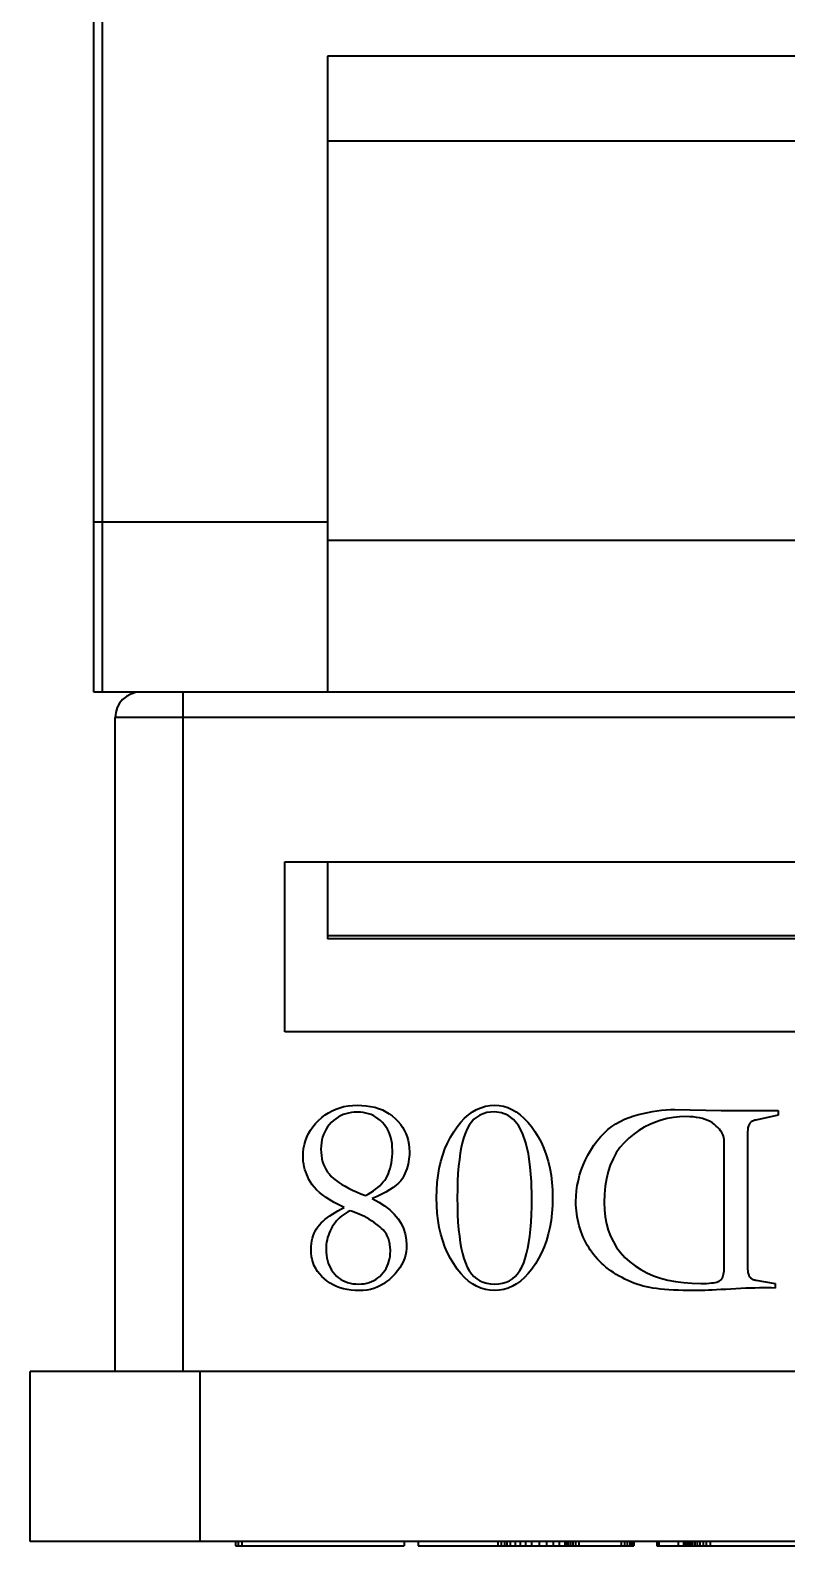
# Model space of a CAD drawing. Header units: millimetres. Extents: x -105 to 105, y -148 to 148.
# Drawn here: x -9.79 to -0.88, y 90.97 to 108.81 of the extents above; entities that cross this region are included whole.
import ezdxf

# ---------------------------------------------------------------- set-up
doc = ezdxf.new("R2010")
doc.units = ezdxf.units.MM
doc.layers.get('0').update_dxf_attribs({"lineweight": 18})

msp = doc.modelspace()

# ---------------------------------------------------------------- linework, layer by layer
at = {"color": 7, "lineweight": 35, "ltscale": 0.315152}
for p, q in [((-9.04, 103.024), (-9.04, 112.024)), ((-8.94, 103.024), (-8.94, 112.024)), ((5.71, 108.509), (-6.29, 108.509)), ((-6.29, 108.509), (-6.29, 107.509)), ((5.71, 107.509), (-6.29, 107.509)), ((-6.29, 107.509), (-6.29, 102.807)), ((-8.94, 103.024), (-9.04, 103.024)), ((-9.04, 101.024), (-9.04, 103.024)), ((-8.94, 101.024), (-8.94, 103.024)), ((-6.29, 103.024), (-8.94, 103.024)), ((5.71, 102.807), (-6.29, 102.807)), ((-6.29, 102.807), (-6.29, 101.024)), ((-8.94, 101.024), (-9.04, 101.024)), ((-7.79, 101.024), (-8.94, 101.024)), ((-7.99, 101.024), (-8.49, 101.024)), ((-7.99, 100.724), (-7.99, 101.024)), ((7.41, 101.024), (-7.99, 101.024)), ((-7.69, 101.024), (-7.79, 101.024)), ((-7.99, 100.724), (-8.79, 100.724)), ((-8.79, 93.024), (-8.79, 100.724)), ((7.41, 100.724), (-7.99, 100.724)), ((-7.99, 93.024), (-7.99, 100.724)), ((-6.79, 97.024), (-6.79, 99.024)), ((-6.79, 99.024), (6.21, 99.024)), ((-6.29, 99.024), (-6.29, 98.154)), ((5.71, 98.154), (-6.29, 98.154)), ((-6.29, 98.154), (-6.29, 98.12)), ((5.71, 98.12), (-6.29, 98.12)), ((6.21, 97.024), (-6.79, 97.024)), ((-6.045, 96.153), (-5.994, 96.158)), ((-5.994, 96.158), (-5.94, 96.16)), ((-5.94, 96.16), (-5.885, 96.158)), ((-5.885, 96.158), (-5.832, 96.153)), ((-4.429, 96.147), (-4.376, 96.157)), ((-4.376, 96.157), (-4.321, 96.16)), ((-4.321, 96.16), (-4.268, 96.157)), ((-4.268, 96.157), (-4.216, 96.147)), ((-6.429, 95.944), (-6.394, 95.98)), ((-6.394, 95.98), (-6.357, 96.014)), ((-6.357, 96.014), (-6.318, 96.045)), ((-6.318, 96.045), (-6.277, 96.072)), ((-6.277, 96.072), (-6.234, 96.095)), ((-6.218, 95.98), (-6.244, 95.957)), ((-6.234, 96.095), (-6.19, 96.115)), ((-6.192, 96.001), (-6.218, 95.98)), ((-6.165, 96.019), (-6.192, 96.001)), ((-6.19, 96.115), (-6.143, 96.131)), ((-6.136, 96.035), (-6.165, 96.019)), ((-6.143, 96.131), (-6.095, 96.144)), ((-6.106, 96.049), (-6.136, 96.035)), ((-6.074, 96.06), (-6.106, 96.049)), ((-6.095, 96.144), (-6.045, 96.153)), ((-6.042, 96.068), (-6.074, 96.06)), ((-6.008, 96.074), (-6.042, 96.068)), ((-5.973, 96.078), (-6.008, 96.074)), ((-5.937, 96.079), (-5.973, 96.078)), ((-5.902, 96.078), (-5.937, 96.079)), ((-5.868, 96.074), (-5.902, 96.078)), ((-5.836, 96.068), (-5.868, 96.074)), ((-5.804, 96.06), (-5.836, 96.068)), ((-5.832, 96.153), (-5.782, 96.146)), ((-5.774, 96.049), (-5.804, 96.06)), ((-5.782, 96.146), (-5.733, 96.135)), ((-5.745, 96.035), (-5.774, 96.049)), ((-5.718, 96.019), (-5.745, 96.035)), ((-5.733, 96.135), (-5.687, 96.121)), ((-5.691, 96.001), (-5.718, 96.019)), ((-5.666, 95.98), (-5.691, 96.001)), ((-5.687, 96.121), (-5.643, 96.104)), ((-5.642, 95.957), (-5.666, 95.98)), ((-5.643, 96.104), (-5.602, 96.083)), ((-5.602, 96.083), (-5.563, 96.06)), ((-5.563, 96.06), (-5.526, 96.033)), ((-5.526, 96.033), (-5.491, 96.004)), ((-5.491, 96.004), (-5.459, 95.972)), ((-4.718, 95.959), (-4.674, 96.006)), ((-4.674, 96.006), (-4.628, 96.047)), ((-4.628, 96.047), (-4.58, 96.081)), ((-4.564, 95.994), (-4.594, 95.962)), ((-4.58, 96.081), (-4.532, 96.11)), ((-4.531, 96.021), (-4.564, 95.994)), ((-4.532, 96.11), (-4.481, 96.131)), ((-4.495, 96.043), (-4.531, 96.021)), ((-4.456, 96.06), (-4.495, 96.043)), ((-4.481, 96.131), (-4.429, 96.147)), ((-4.414, 96.073), (-4.456, 96.06)), ((-4.369, 96.08), (-4.414, 96.073)), ((-4.321, 96.083), (-4.369, 96.08)), ((-4.238, 96.072), (-4.321, 96.083)), ((-4.163, 96.042), (-4.238, 96.072)), ((-4.216, 96.147), (-4.166, 96.132)), ((-4.166, 96.132), (-4.116, 96.11)), ((-4.097, 95.991), (-4.163, 96.042)), ((-4.116, 96.11), (-4.068, 96.082)), ((-4.04, 95.921), (-4.097, 95.991)), ((-4.068, 96.082), (-4.021, 96.048)), ((-4.021, 96.048), (-3.975, 96.008)), ((-3.975, 96.008), (-3.931, 95.961)), ((-2.843, 95.97), (-2.79, 95.995)), ((-2.79, 95.995), (-2.736, 96.016)), ((-2.736, 96.016), (-2.68, 96.033)), ((-2.68, 96.033), (-2.625, 96.049)), ((-2.625, 96.049), (-2.57, 96.063)), ((-2.57, 96.063), (-2.516, 96.076)), ((-2.516, 96.076), (-2.461, 96.086)), ((-2.461, 96.086), (-2.408, 96.094)), ((-2.358, 95.985), (-2.427, 95.962)), ((-2.408, 96.094), (-2.354, 96.101)), ((-2.288, 96.003), (-2.358, 95.985)), ((-2.354, 96.101), (-2.301, 96.106)), ((-2.301, 96.106), (-2.248, 96.108)), ((-2.215, 96.015), (-2.288, 96.003)), ((-2.248, 96.108), (-2.196, 96.109)), ((-2.141, 96.023), (-2.215, 96.015)), ((-2.196, 96.109), (-1.653, 96.096)), ((-2.065, 96.026), (-2.141, 96.023)), ((-2.023, 96.025), (-2.065, 96.026)), ((-1.982, 96.022), (-2.023, 96.025)), ((-1.944, 96.017), (-1.982, 96.022)), ((-1.907, 96.011), (-1.944, 96.017)), ((-1.873, 96.003), (-1.907, 96.011)), ((-1.84, 95.992), (-1.873, 96.003)), ((-1.81, 95.98), (-1.84, 95.992)), ((-1.782, 95.967), (-1.81, 95.98)), ((-1.653, 96.096), (-0.982, 96.096)), ((-1.264, 95.98), (-1.273, 95.977)), ((-1.254, 95.983), (-1.264, 95.98)), ((-1.244, 95.985), (-1.254, 95.983)), ((-0.982, 96.042), (-1.244, 95.985)), ((-0.982, 96.096), (-0.982, 96.042)), ((-6.531, 95.785), (-6.511, 95.826)), ((-6.511, 95.826), (-6.488, 95.867)), ((-6.488, 95.867), (-6.46, 95.906)), ((-6.46, 95.906), (-6.429, 95.944)), ((-6.335, 95.817), (-6.346, 95.785)), ((-6.322, 95.848), (-6.335, 95.817)), ((-6.306, 95.877), (-6.322, 95.848)), ((-6.288, 95.905), (-6.306, 95.877)), ((-6.267, 95.932), (-6.288, 95.905)), ((-6.244, 95.957), (-6.267, 95.932)), ((-5.62, 95.932), (-5.642, 95.957)), ((-5.6, 95.905), (-5.62, 95.932)), ((-5.582, 95.876), (-5.6, 95.905)), ((-5.567, 95.846), (-5.582, 95.876)), ((-5.554, 95.814), (-5.567, 95.846)), ((-5.543, 95.78), (-5.554, 95.814)), ((-5.459, 95.972), (-5.431, 95.938)), ((-5.431, 95.938), (-5.406, 95.903)), ((-5.406, 95.903), (-5.384, 95.866)), ((-5.384, 95.866), (-5.365, 95.827)), ((-5.365, 95.827), (-5.35, 95.787)), ((-4.841, 95.782), (-4.802, 95.846)), ((-4.802, 95.846), (-4.761, 95.906)), ((-4.761, 95.906), (-4.718, 95.959)), ((-4.665, 95.836), (-4.683, 95.784)), ((-4.644, 95.883), (-4.665, 95.836)), ((-4.62, 95.925), (-4.644, 95.883)), ((-4.594, 95.962), (-4.62, 95.925)), ((-3.992, 95.829), (-4.04, 95.921)), ((-3.952, 95.718), (-3.992, 95.829)), ((-3.931, 95.961), (-3.887, 95.909)), ((-3.887, 95.909), (-3.845, 95.85)), ((-3.845, 95.85), (-3.806, 95.786)), ((-3.074, 95.788), (-3.032, 95.832)), ((-3.032, 95.832), (-2.988, 95.873)), ((-2.988, 95.873), (-2.941, 95.909)), ((-2.941, 95.909), (-2.893, 95.942)), ((-2.893, 95.942), (-2.843, 95.97)), ((-2.682, 95.821), (-2.741, 95.773)), ((-2.621, 95.864), (-2.682, 95.821)), ((-2.558, 95.902), (-2.621, 95.864)), ((-2.493, 95.934), (-2.558, 95.902)), ((-2.427, 95.962), (-2.493, 95.934)), ((-1.756, 95.951), (-1.782, 95.967)), ((-1.732, 95.933), (-1.756, 95.951)), ((-1.71, 95.915), (-1.732, 95.933)), ((-1.69, 95.896), (-1.71, 95.915)), ((-1.673, 95.877), (-1.69, 95.896)), ((-1.658, 95.857), (-1.673, 95.877)), ((-1.645, 95.837), (-1.658, 95.857)), ((-1.634, 95.817), (-1.645, 95.837)), ((-1.626, 95.797), (-1.634, 95.817)), ((-1.34, 95.85), (-1.341, 95.833)), ((-1.341, 95.833), (-1.341, 95.814)), ((-1.341, 95.814), (-1.341, 94.259)), ((-1.339, 95.865), (-1.34, 95.85)), ((-1.338, 95.88), (-1.339, 95.865)), ((-1.336, 95.893), (-1.338, 95.88)), ((-1.333, 95.905), (-1.336, 95.893)), ((-1.33, 95.916), (-1.333, 95.905)), ((-1.327, 95.926), (-1.33, 95.916)), ((-1.323, 95.934), (-1.327, 95.926)), ((-1.319, 95.942), (-1.323, 95.934)), ((-1.315, 95.948), (-1.319, 95.942)), ((-1.309, 95.954), (-1.315, 95.948)), ((-1.303, 95.96), (-1.309, 95.954)), ((-1.297, 95.965), (-1.303, 95.96)), ((-1.289, 95.969), (-1.297, 95.965)), ((-1.282, 95.974), (-1.289, 95.969)), ((-1.273, 95.977), (-1.282, 95.974)), ((-6.575, 95.605), (-6.57, 95.652)), ((-6.57, 95.652), (-6.561, 95.697)), ((-6.561, 95.697), (-6.548, 95.742)), ((-6.548, 95.742), (-6.531, 95.785)), ((-6.365, 95.681), (-6.366, 95.643)), ((-6.366, 95.643), (-6.365, 95.604)), ((-6.361, 95.717), (-6.365, 95.681)), ((-6.355, 95.752), (-6.361, 95.717)), ((-6.346, 95.785), (-6.355, 95.752)), ((-5.535, 95.745), (-5.543, 95.78)), ((-5.529, 95.709), (-5.535, 95.745)), ((-5.526, 95.67), (-5.529, 95.709)), ((-5.525, 95.63), (-5.526, 95.67)), ((-5.525, 95.59), (-5.525, 95.63)), ((-5.35, 95.787), (-5.338, 95.745)), ((-5.338, 95.745), (-5.33, 95.702)), ((-5.33, 95.702), (-5.325, 95.657)), ((-5.325, 95.657), (-5.323, 95.61)), ((-4.932, 95.572), (-4.906, 95.645)), ((-4.906, 95.645), (-4.875, 95.715)), ((-4.875, 95.715), (-4.841, 95.782)), ((-4.713, 95.664), (-4.726, 95.595)), ((-4.699, 95.727), (-4.713, 95.664)), ((-4.683, 95.784), (-4.699, 95.727)), ((-3.921, 95.587), (-3.952, 95.718)), ((-3.806, 95.786), (-3.77, 95.719)), ((-3.77, 95.719), (-3.739, 95.649)), ((-3.739, 95.649), (-3.712, 95.576)), ((-3.221, 95.573), (-3.188, 95.632)), ((-3.188, 95.632), (-3.152, 95.688)), ((-3.152, 95.688), (-3.114, 95.74)), ((-3.114, 95.74), (-3.074, 95.788)), ((-2.845, 95.661), (-2.888, 95.598)), ((-2.796, 95.719), (-2.845, 95.661)), ((-2.741, 95.773), (-2.796, 95.719)), ((-1.621, 95.776), (-1.626, 95.797)), ((-1.617, 95.755), (-1.621, 95.776)), ((-1.616, 95.734), (-1.617, 95.755)), ((-1.616, 94.259), (-1.616, 95.734)), ((-6.577, 95.556), (-6.575, 95.605)), ((-6.576, 95.526), (-6.577, 95.556)), ((-6.574, 95.496), (-6.576, 95.526)), ((-6.569, 95.466), (-6.574, 95.496)), ((-6.563, 95.436), (-6.569, 95.466)), ((-6.365, 95.604), (-6.361, 95.566)), ((-6.361, 95.566), (-6.355, 95.53)), ((-6.355, 95.53), (-6.346, 95.495)), ((-6.346, 95.495), (-6.335, 95.462)), ((-6.335, 95.462), (-6.322, 95.431)), ((-5.551, 95.414), (-5.543, 95.446)), ((-5.543, 95.446), (-5.536, 95.48)), ((-5.536, 95.48), (-5.531, 95.515)), ((-5.531, 95.515), (-5.527, 95.552)), ((-5.527, 95.552), (-5.525, 95.59)), ((-5.34, 95.467), (-5.348, 95.439)), ((-5.334, 95.495), (-5.34, 95.467)), ((-5.329, 95.524), (-5.334, 95.495)), ((-5.326, 95.552), (-5.329, 95.524)), ((-5.324, 95.581), (-5.326, 95.552)), ((-5.323, 95.61), (-5.324, 95.581)), ((-4.972, 95.416), (-4.954, 95.496)), ((-4.954, 95.496), (-4.932, 95.572)), ((-4.736, 95.522), (-4.745, 95.442)), ((-4.726, 95.595), (-4.736, 95.522)), ((-3.9, 95.435), (-3.921, 95.587)), ((-3.712, 95.576), (-3.689, 95.5)), ((-3.689, 95.5), (-3.671, 95.42)), ((-3.3, 95.396), (-3.277, 95.455)), ((-3.277, 95.455), (-3.251, 95.515)), ((-3.251, 95.515), (-3.221, 95.573)), ((-2.958, 95.456), (-2.984, 95.378)), ((-2.926, 95.53), (-2.958, 95.456)), ((-2.888, 95.598), (-2.926, 95.53)), ((-6.555, 95.405), (-6.563, 95.436)), ((-6.546, 95.375), (-6.555, 95.405)), ((-6.534, 95.345), (-6.546, 95.375)), ((-6.521, 95.315), (-6.534, 95.345)), ((-6.507, 95.285), (-6.521, 95.315)), ((-6.49, 95.255), (-6.507, 95.285)), ((-6.322, 95.431), (-6.306, 95.401)), ((-6.306, 95.401), (-6.288, 95.373)), ((-6.288, 95.373), (-6.267, 95.347)), ((-6.267, 95.347), (-6.244, 95.322)), ((-6.244, 95.322), (-6.218, 95.298)), ((-6.218, 95.298), (-6.188, 95.274)), ((-6.188, 95.274), (-6.156, 95.251)), ((-5.632, 95.256), (-5.614, 95.279)), ((-5.614, 95.279), (-5.598, 95.303)), ((-5.598, 95.303), (-5.584, 95.329)), ((-5.584, 95.329), (-5.572, 95.355)), ((-5.572, 95.355), (-5.561, 95.384)), ((-5.561, 95.384), (-5.551, 95.414)), ((-5.427, 95.271), (-5.452, 95.244)), ((-5.406, 95.299), (-5.427, 95.271)), ((-5.39, 95.327), (-5.406, 95.299)), ((-5.378, 95.355), (-5.39, 95.327)), ((-5.366, 95.383), (-5.378, 95.355)), ((-5.356, 95.411), (-5.366, 95.383)), ((-5.348, 95.439), (-5.356, 95.411)), ((-4.997, 95.249), (-4.987, 95.334)), ((-4.987, 95.334), (-4.972, 95.416)), ((-4.756, 95.267), (-4.759, 95.171)), ((-4.752, 95.357), (-4.756, 95.267)), ((-4.745, 95.442), (-4.752, 95.357)), ((-3.886, 95.263), (-3.9, 95.435)), ((-3.671, 95.42), (-3.656, 95.337)), ((-3.656, 95.337), (-3.646, 95.252)), ((-3.347, 95.213), (-3.334, 95.275)), ((-3.334, 95.275), (-3.319, 95.335)), ((-3.319, 95.335), (-3.3, 95.396)), ((-3.004, 95.294), (-3.019, 95.206)), ((-2.984, 95.378), (-3.004, 95.294)), ((-6.47, 95.224), (-6.49, 95.255)), ((-6.446, 95.194), (-6.47, 95.224)), ((-6.418, 95.164), (-6.446, 95.194)), ((-6.385, 95.134), (-6.418, 95.164)), ((-6.347, 95.105), (-6.385, 95.134)), ((-6.306, 95.075), (-6.347, 95.105)), ((-6.156, 95.251), (-6.121, 95.228)), ((-6.121, 95.228), (-6.082, 95.205)), ((-6.082, 95.205), (-6.041, 95.183)), ((-6.041, 95.183), (-5.996, 95.161)), ((-5.996, 95.161), (-5.948, 95.139)), ((-5.948, 95.139), (-5.897, 95.118)), ((-5.897, 95.118), (-5.843, 95.097)), ((-5.843, 95.097), (-5.81, 95.114)), ((-5.81, 95.114), (-5.778, 95.132)), ((-5.778, 95.132), (-5.749, 95.151)), ((-5.749, 95.151), (-5.722, 95.17)), ((-5.722, 95.17), (-5.696, 95.19)), ((-5.65, 95.112), (-5.704, 95.086)), ((-5.696, 95.19), (-5.673, 95.211)), ((-5.673, 95.211), (-5.651, 95.233)), ((-5.651, 95.233), (-5.632, 95.256)), ((-5.601, 95.138), (-5.65, 95.112)), ((-5.557, 95.164), (-5.601, 95.138)), ((-5.517, 95.19), (-5.557, 95.164)), ((-5.482, 95.217), (-5.517, 95.19)), ((-5.452, 95.244), (-5.482, 95.217)), ((-5.005, 95.07), (-5.003, 95.161)), ((-5.003, 95.161), (-4.997, 95.249)), ((-4.759, 95.171), (-4.76, 95.07)), ((-3.882, 95.07), (-3.886, 95.263)), ((-3.646, 95.252), (-3.639, 95.162)), ((-3.639, 95.162), (-3.637, 95.07)), ((-3.362, 95.027), (-3.361, 95.089)), ((-3.361, 95.089), (-3.355, 95.152)), ((-3.355, 95.152), (-3.347, 95.213)), ((-3.028, 95.112), (-3.031, 95.013)), ((-3.019, 95.206), (-3.028, 95.112)), ((-6.26, 95.045), (-6.306, 95.075)), ((-6.209, 95.015), (-6.26, 95.045)), ((-6.154, 94.986), (-6.209, 95.015)), ((-6.199, 94.898), (-6.166, 94.918)), ((-6.166, 94.918), (-6.131, 94.937)), ((-6.094, 94.956), (-6.154, 94.986)), ((-6.131, 94.937), (-6.094, 94.956)), ((-6.021, 94.916), (-6.048, 94.903)), ((-5.993, 94.907), (-6.021, 94.916)), ((-5.704, 95.086), (-5.763, 95.06)), ((-5.763, 95.06), (-5.685, 95.019)), ((-5.685, 95.019), (-5.617, 94.974)), ((-5.617, 94.974), (-5.556, 94.927)), ((-5.556, 94.927), (-5.503, 94.876)), ((-5.003, 94.979), (-5.005, 95.07)), ((-4.997, 94.89), (-5.003, 94.979)), ((-4.76, 95.07), (-4.759, 94.969)), ((-4.759, 94.969), (-4.756, 94.873)), ((-3.886, 94.873), (-3.883, 94.969)), ((-3.883, 94.969), (-3.882, 95.07)), ((-3.639, 94.979), (-3.645, 94.89)), ((-3.637, 95.07), (-3.639, 94.979)), ((-3.362, 94.989), (-3.362, 95.027)), ((-3.36, 94.952), (-3.362, 94.989)), ((-3.357, 94.916), (-3.36, 94.952)), ((-3.353, 94.88), (-3.357, 94.916)), ((-3.031, 95.013), (-3.027, 94.927)), ((-3.027, 94.927), (-3.018, 94.844)), ((-6.402, 94.729), (-6.383, 94.752)), ((-6.383, 94.752), (-6.362, 94.774)), ((-6.362, 94.774), (-6.339, 94.795)), ((-6.339, 94.795), (-6.315, 94.817)), ((-6.315, 94.817), (-6.288, 94.838)), ((-6.288, 94.838), (-6.26, 94.858)), ((-6.26, 94.858), (-6.231, 94.878)), ((-6.232, 94.73), (-6.246, 94.705)), ((-6.216, 94.754), (-6.232, 94.73)), ((-6.231, 94.878), (-6.199, 94.898)), ((-6.2, 94.777), (-6.216, 94.754)), ((-6.182, 94.798), (-6.2, 94.777)), ((-6.163, 94.818), (-6.182, 94.798)), ((-6.142, 94.838), (-6.163, 94.818)), ((-6.12, 94.856), (-6.142, 94.838)), ((-6.097, 94.873), (-6.12, 94.856)), ((-6.073, 94.888), (-6.097, 94.873)), ((-6.048, 94.903), (-6.073, 94.888)), ((-5.965, 94.898), (-5.993, 94.907)), ((-5.937, 94.887), (-5.965, 94.898)), ((-5.909, 94.875), (-5.937, 94.887)), ((-5.881, 94.862), (-5.909, 94.875)), ((-5.854, 94.848), (-5.881, 94.862)), ((-5.826, 94.833), (-5.854, 94.848)), ((-5.799, 94.817), (-5.826, 94.833)), ((-5.771, 94.8), (-5.799, 94.817)), ((-5.744, 94.782), (-5.771, 94.8)), ((-5.718, 94.763), (-5.744, 94.782)), ((-5.694, 94.745), (-5.718, 94.763)), ((-5.672, 94.727), (-5.694, 94.745)), ((-5.503, 94.876), (-5.458, 94.823)), ((-5.458, 94.823), (-5.422, 94.767)), ((-5.422, 94.767), (-5.393, 94.708)), ((-4.987, 94.804), (-4.997, 94.89)), ((-4.972, 94.722), (-4.987, 94.804)), ((-4.756, 94.873), (-4.752, 94.783)), ((-4.752, 94.783), (-4.745, 94.698)), ((-3.897, 94.698), (-3.891, 94.783)), ((-3.891, 94.783), (-3.886, 94.873)), ((-3.656, 94.804), (-3.67, 94.722)), ((-3.645, 94.89), (-3.656, 94.804)), ((-3.347, 94.844), (-3.353, 94.88)), ((-3.341, 94.809), (-3.347, 94.844)), ((-3.333, 94.774), (-3.341, 94.809)), ((-3.324, 94.739), (-3.333, 94.774)), ((-3.313, 94.705), (-3.324, 94.739)), ((-3.018, 94.844), (-3.003, 94.765)), ((-3.003, 94.765), (-2.982, 94.689)), ((-6.479, 94.53), (-6.474, 94.562)), ((-6.474, 94.562), (-6.467, 94.594)), ((-6.467, 94.594), (-6.458, 94.624)), ((-6.458, 94.624), (-6.447, 94.652)), ((-6.447, 94.652), (-6.434, 94.679)), ((-6.434, 94.679), (-6.419, 94.705)), ((-6.419, 94.705), (-6.402, 94.729)), ((-6.294, 94.575), (-6.299, 94.548)), ((-6.287, 94.602), (-6.294, 94.575)), ((-6.279, 94.629), (-6.287, 94.602)), ((-6.269, 94.655), (-6.279, 94.629)), ((-6.258, 94.68), (-6.269, 94.655)), ((-6.246, 94.705), (-6.258, 94.68)), ((-5.652, 94.709), (-5.672, 94.727)), ((-5.635, 94.691), (-5.652, 94.709)), ((-5.619, 94.674), (-5.635, 94.691)), ((-5.606, 94.657), (-5.619, 94.674)), ((-5.594, 94.64), (-5.606, 94.657)), ((-5.585, 94.624), (-5.594, 94.64)), ((-5.578, 94.608), (-5.585, 94.624)), ((-5.572, 94.592), (-5.578, 94.608)), ((-5.567, 94.575), (-5.572, 94.592)), ((-5.563, 94.559), (-5.567, 94.575)), ((-5.559, 94.543), (-5.563, 94.559)), ((-5.393, 94.708), (-5.373, 94.646)), ((-5.373, 94.646), (-5.361, 94.581)), ((-5.361, 94.581), (-5.357, 94.514)), ((-4.954, 94.642), (-4.972, 94.722)), ((-4.932, 94.566), (-4.954, 94.642)), ((-4.906, 94.493), (-4.932, 94.566)), ((-4.745, 94.698), (-4.736, 94.619)), ((-4.736, 94.619), (-4.726, 94.544)), ((-3.916, 94.544), (-3.906, 94.619)), ((-3.906, 94.619), (-3.897, 94.698)), ((-3.71, 94.566), (-3.737, 94.493)), ((-3.688, 94.642), (-3.71, 94.566)), ((-3.67, 94.722), (-3.688, 94.642)), ((-3.302, 94.671), (-3.313, 94.705)), ((-3.289, 94.638), (-3.302, 94.671)), ((-3.276, 94.606), (-3.289, 94.638)), ((-3.261, 94.574), (-3.276, 94.606)), ((-3.246, 94.543), (-3.261, 94.574)), ((-2.982, 94.689), (-2.955, 94.618)), ((-2.955, 94.618), (-2.922, 94.55)), ((-6.483, 94.46), (-6.482, 94.496)), ((-6.482, 94.419), (-6.483, 94.46)), ((-6.482, 94.496), (-6.479, 94.53)), ((-6.477, 94.38), (-6.482, 94.419)), ((-6.469, 94.342), (-6.477, 94.38)), ((-6.305, 94.492), (-6.306, 94.463)), ((-6.306, 94.463), (-6.305, 94.429)), ((-6.303, 94.52), (-6.305, 94.492)), ((-6.305, 94.429), (-6.302, 94.395)), ((-6.299, 94.548), (-6.303, 94.52)), ((-6.302, 94.395), (-6.296, 94.362)), ((-5.556, 94.526), (-5.559, 94.543)), ((-5.557, 94.349), (-5.552, 94.38)), ((-5.553, 94.51), (-5.556, 94.526)), ((-5.551, 94.493), (-5.553, 94.51)), ((-5.552, 94.38), (-5.549, 94.411)), ((-5.549, 94.477), (-5.551, 94.493)), ((-5.548, 94.46), (-5.549, 94.477)), ((-5.549, 94.411), (-5.548, 94.443)), ((-5.548, 94.443), (-5.548, 94.46)), ((-5.372, 94.393), (-5.383, 94.354)), ((-5.364, 94.432), (-5.372, 94.393)), ((-5.359, 94.473), (-5.364, 94.432)), ((-5.357, 94.514), (-5.359, 94.473)), ((-4.875, 94.422), (-4.906, 94.493)), ((-4.841, 94.355), (-4.875, 94.422)), ((-4.726, 94.544), (-4.713, 94.476)), ((-4.713, 94.476), (-4.699, 94.413)), ((-4.699, 94.413), (-4.683, 94.355)), ((-3.959, 94.355), (-3.943, 94.413)), ((-3.943, 94.413), (-3.929, 94.476)), ((-3.929, 94.476), (-3.916, 94.544)), ((-3.767, 94.422), (-3.802, 94.355)), ((-3.737, 94.493), (-3.767, 94.422)), ((-3.23, 94.513), (-3.246, 94.543)), ((-3.212, 94.484), (-3.23, 94.513)), ((-3.194, 94.456), (-3.212, 94.484)), ((-3.174, 94.428), (-3.194, 94.456)), ((-3.154, 94.401), (-3.174, 94.428)), ((-3.133, 94.375), (-3.154, 94.401)), ((-3.11, 94.349), (-3.133, 94.375)), ((-2.922, 94.55), (-2.883, 94.486)), ((-2.883, 94.486), (-2.837, 94.425)), ((-2.837, 94.425), (-2.786, 94.369)), ((-6.458, 94.305), (-6.469, 94.342)), ((-6.444, 94.27), (-6.458, 94.305)), ((-6.427, 94.236), (-6.444, 94.27)), ((-6.406, 94.204), (-6.427, 94.236)), ((-6.382, 94.173), (-6.406, 94.204)), ((-6.296, 94.362), (-6.289, 94.331)), ((-6.289, 94.331), (-6.28, 94.301)), ((-6.28, 94.301), (-6.269, 94.273)), ((-6.269, 94.273), (-6.255, 94.245)), ((-6.255, 94.245), (-6.24, 94.219)), ((-6.24, 94.219), (-6.223, 94.194)), ((-5.632, 94.19), (-5.615, 94.214)), ((-5.615, 94.214), (-5.599, 94.239)), ((-5.599, 94.239), (-5.585, 94.265)), ((-5.585, 94.265), (-5.574, 94.292)), ((-5.574, 94.292), (-5.565, 94.32)), ((-5.565, 94.32), (-5.557, 94.349)), ((-5.463, 94.209), (-5.491, 94.175)), ((-5.438, 94.244), (-5.463, 94.209)), ((-5.417, 94.28), (-5.438, 94.244)), ((-5.398, 94.317), (-5.417, 94.28)), ((-5.383, 94.354), (-5.398, 94.317)), ((-4.802, 94.291), (-4.841, 94.355)), ((-4.761, 94.231), (-4.802, 94.291)), ((-4.718, 94.178), (-4.761, 94.231)), ((-4.683, 94.355), (-4.665, 94.303)), ((-4.665, 94.303), (-4.644, 94.255)), ((-4.644, 94.255), (-4.62, 94.213)), ((-4.62, 94.213), (-4.594, 94.176)), ((-4.049, 94.176), (-4.022, 94.213)), ((-4.022, 94.213), (-3.998, 94.255)), ((-3.998, 94.255), (-3.977, 94.303)), ((-3.977, 94.303), (-3.959, 94.355)), ((-3.881, 94.231), (-3.924, 94.178)), ((-3.84, 94.291), (-3.881, 94.231)), ((-3.802, 94.355), (-3.84, 94.291)), ((-3.087, 94.324), (-3.11, 94.349)), ((-3.062, 94.3), (-3.087, 94.324)), ((-3.036, 94.276), (-3.062, 94.3)), ((-3.009, 94.254), (-3.036, 94.276)), ((-2.98, 94.231), (-3.009, 94.254)), ((-2.951, 94.21), (-2.98, 94.231)), ((-2.92, 94.189), (-2.951, 94.21)), ((-2.786, 94.369), (-2.729, 94.316)), ((-2.729, 94.316), (-2.666, 94.268)), ((-2.666, 94.268), (-2.599, 94.224)), ((-2.599, 94.224), (-2.527, 94.186)), ((-1.62, 94.191), (-1.618, 94.212)), ((-1.618, 94.212), (-1.616, 94.234)), ((-1.616, 94.234), (-1.616, 94.259)), ((-1.341, 94.259), (-1.341, 94.243)), ((-1.341, 94.243), (-1.34, 94.229)), ((-1.34, 94.229), (-1.339, 94.215)), ((-1.339, 94.215), (-1.338, 94.202)), ((-1.338, 94.202), (-1.336, 94.19)), ((-6.356, 94.143), (-6.382, 94.173)), ((-6.326, 94.115), (-6.356, 94.143)), ((-6.293, 94.089), (-6.326, 94.115)), ((-6.259, 94.065), (-6.293, 94.089)), ((-6.222, 94.045), (-6.259, 94.065)), ((-6.223, 94.194), (-6.203, 94.17)), ((-6.184, 94.027), (-6.222, 94.045)), ((-6.203, 94.17), (-6.182, 94.148)), ((-6.144, 94.012), (-6.184, 94.027)), ((-6.182, 94.148), (-6.159, 94.129)), ((-6.159, 94.129), (-6.135, 94.111)), ((-6.135, 94.111), (-6.109, 94.096)), ((-6.109, 94.096), (-6.081, 94.083)), ((-6.081, 94.083), (-6.052, 94.073)), ((-6.052, 94.073), (-6.022, 94.065)), ((-6.022, 94.065), (-5.989, 94.059)), ((-5.989, 94.059), (-5.956, 94.056)), ((-5.956, 94.056), (-5.92, 94.055)), ((-5.92, 94.055), (-5.888, 94.056)), ((-5.888, 94.056), (-5.857, 94.059)), ((-5.857, 94.059), (-5.827, 94.065)), ((-5.827, 94.065), (-5.798, 94.072)), ((-5.798, 94.072), (-5.771, 94.083)), ((-5.771, 94.083), (-5.745, 94.095)), ((-5.745, 94.095), (-5.72, 94.11)), ((-5.703, 94.018), (-5.743, 94.004)), ((-5.72, 94.11), (-5.696, 94.126)), ((-5.665, 94.037), (-5.703, 94.018)), ((-5.696, 94.126), (-5.673, 94.145)), ((-5.673, 94.145), (-5.652, 94.167)), ((-5.628, 94.058), (-5.665, 94.037)), ((-5.652, 94.167), (-5.632, 94.19)), ((-5.592, 94.083), (-5.628, 94.058)), ((-5.557, 94.11), (-5.592, 94.083)), ((-5.523, 94.142), (-5.557, 94.11)), ((-5.491, 94.175), (-5.523, 94.142)), ((-4.674, 94.131), (-4.718, 94.178)), ((-4.628, 94.09), (-4.674, 94.131)), ((-4.58, 94.056), (-4.628, 94.09)), ((-4.594, 94.176), (-4.564, 94.144)), ((-4.532, 94.028), (-4.58, 94.056)), ((-4.564, 94.144), (-4.531, 94.117)), ((-4.481, 94.006), (-4.532, 94.028)), ((-4.531, 94.117), (-4.495, 94.094)), ((-4.495, 94.094), (-4.456, 94.077)), ((-4.456, 94.077), (-4.414, 94.064)), ((-4.414, 94.064), (-4.369, 94.057)), ((-4.369, 94.057), (-4.321, 94.055)), ((-4.321, 94.055), (-4.273, 94.057)), ((-4.273, 94.057), (-4.228, 94.064)), ((-4.228, 94.064), (-4.186, 94.077)), ((-4.186, 94.077), (-4.147, 94.094)), ((-4.111, 94.028), (-4.161, 94.006)), ((-4.147, 94.094), (-4.111, 94.117)), ((-4.111, 94.117), (-4.078, 94.144)), ((-4.062, 94.056), (-4.111, 94.028)), ((-4.078, 94.144), (-4.049, 94.176)), ((-4.014, 94.09), (-4.062, 94.056)), ((-3.969, 94.131), (-4.014, 94.09)), ((-3.924, 94.178), (-3.969, 94.131)), ((-2.888, 94.168), (-2.92, 94.189)), ((-2.855, 94.148), (-2.888, 94.168)), ((-2.82, 94.13), (-2.855, 94.148)), ((-2.786, 94.112), (-2.82, 94.13)), ((-2.751, 94.095), (-2.786, 94.112)), ((-2.716, 94.08), (-2.751, 94.095)), ((-2.68, 94.066), (-2.716, 94.08)), ((-2.644, 94.053), (-2.68, 94.066)), ((-2.607, 94.042), (-2.644, 94.053)), ((-2.57, 94.031), (-2.607, 94.042)), ((-2.532, 94.022), (-2.57, 94.031)), ((-2.494, 94.014), (-2.532, 94.022)), ((-2.527, 94.186), (-2.45, 94.153)), ((-2.45, 94.153), (-2.368, 94.125)), ((-2.368, 94.125), (-2.282, 94.102)), ((-2.282, 94.102), (-2.191, 94.084)), ((-2.191, 94.084), (-2.096, 94.071)), ((-2.096, 94.071), (-1.996, 94.064)), ((-1.996, 94.064), (-1.891, 94.061)), ((-1.891, 94.061), (-1.856, 94.062)), ((-1.856, 94.062), (-1.824, 94.063)), ((-1.824, 94.063), (-1.794, 94.064)), ((-1.794, 94.064), (-1.767, 94.067)), ((-1.767, 94.067), (-1.743, 94.07)), ((-1.743, 94.07), (-1.722, 94.074)), ((-1.722, 94.074), (-1.703, 94.078)), ((-1.703, 94.078), (-1.687, 94.084)), ((-1.687, 94.084), (-1.674, 94.09)), ((-1.674, 94.09), (-1.663, 94.096)), ((-1.663, 94.096), (-1.654, 94.104)), ((-1.654, 94.104), (-1.646, 94.114)), ((-1.646, 94.114), (-1.639, 94.126)), ((-1.639, 94.126), (-1.633, 94.139)), ((-1.633, 94.139), (-1.628, 94.155)), ((-1.628, 94.155), (-1.623, 94.172)), ((-1.623, 94.172), (-1.62, 94.191)), ((-1.336, 94.19), (-1.334, 94.179)), ((-1.334, 94.179), (-1.331, 94.169)), ((-1.331, 94.169), (-1.328, 94.16)), ((-1.328, 94.16), (-1.325, 94.152)), ((-1.325, 94.152), (-1.321, 94.145)), ((-1.321, 94.145), (-1.316, 94.139)), ((-1.316, 94.139), (-1.311, 94.133)), ((-1.311, 94.133), (-1.306, 94.127)), ((-1.306, 94.127), (-1.299, 94.122)), ((-1.299, 94.122), (-1.292, 94.117)), ((-1.292, 94.117), (-1.283, 94.113)), ((-1.283, 94.113), (-1.275, 94.11)), ((-1.275, 94.11), (-1.265, 94.106)), ((-1.265, 94.106), (-1.255, 94.104)), ((-1.255, 94.104), (-1.244, 94.101)), ((-1.244, 94.101), (-1.016, 94.061)), ((-1.016, 94.061), (-1.016, 94.008)), ((-6.102, 93.999), (-6.144, 94.012)), ((-6.058, 93.99), (-6.102, 93.999)), ((-6.011, 93.983), (-6.058, 93.99)), ((-5.963, 93.979), (-6.011, 93.983)), ((-5.913, 93.977), (-5.963, 93.979)), ((-5.869, 93.979), (-5.913, 93.977)), ((-5.826, 93.984), (-5.869, 93.979)), ((-5.784, 93.992), (-5.826, 93.984)), ((-5.743, 94.004), (-5.784, 93.992)), ((-4.429, 93.99), (-4.481, 94.006)), ((-4.376, 93.981), (-4.429, 93.99)), ((-4.321, 93.977), (-4.376, 93.981)), ((-4.266, 93.981), (-4.321, 93.977)), ((-4.213, 93.99), (-4.266, 93.981)), ((-4.161, 94.006), (-4.213, 93.99)), ((-2.455, 94.007), (-2.494, 94.014)), ((-2.412, 94.001), (-2.455, 94.007)), ((-2.367, 93.995), (-2.412, 94.001)), ((-2.319, 93.991), (-2.367, 93.995)), ((-2.269, 93.987), (-2.319, 93.991)), ((-2.215, 93.983), (-2.269, 93.987)), ((-2.159, 93.981), (-2.215, 93.983)), ((-2.1, 93.979), (-2.159, 93.981)), ((-2.039, 93.978), (-2.1, 93.979)), ((-1.975, 93.977), (-2.039, 93.978)), ((-1.947, 93.978), (-1.975, 93.977)), ((-1.916, 93.978), (-1.947, 93.978)), ((-1.882, 93.979), (-1.916, 93.978)), ((-1.844, 93.98), (-1.882, 93.979)), ((-1.802, 93.982), (-1.844, 93.98)), ((-1.757, 93.984), (-1.802, 93.982)), ((-1.708, 93.986), (-1.757, 93.984)), ((-1.655, 93.989), (-1.708, 93.986)), ((-1.599, 93.992), (-1.655, 93.989)), ((-1.539, 93.996), (-1.599, 93.992)), ((-1.478, 93.999), (-1.539, 93.996)), ((-1.419, 94.002), (-1.478, 93.999)), ((-1.362, 94.005), (-1.419, 94.002)), ((-1.307, 94.007), (-1.362, 94.005)), ((-1.254, 94.008), (-1.307, 94.007)), ((-1.202, 94.009), (-1.254, 94.008)), ((-1.153, 94.009), (-1.202, 94.009)), ((-1.105, 94.009), (-1.153, 94.009)), ((-1.06, 94.009), (-1.105, 94.009)), ((-1.016, 94.008), (-1.06, 94.009)), ((-9.79, 91.024), (-9.79, 93.024)), ((-7.79, 93.024), (-9.79, 93.024)), ((7.21, 93.024), (-7.79, 93.024)), ((-7.79, 91.024), (-7.79, 93.024)), ((-7.79, 91.024), (-9.79, 91.024)), ((7.21, 91.024), (-7.79, 91.024)), ((-7.374, 91.024), (-7.374, 90.974)), ((-7.343, 91.024), (-7.343, 90.974)), ((-7.297, 91.024), (-7.297, 90.974)), ((-5.385, 91.024), (-5.385, 90.974)), ((-5.219, 91.024), (-5.219, 90.974)), ((-4.282, 91.024), (-4.282, 90.974)), ((-4.242, 91.024), (-4.242, 90.974)), ((-4.206, 91.024), (-4.206, 90.974)), ((-4.176, 91.024), (-4.176, 90.974)), ((-4.136, 91.024), (-4.136, 90.974)), ((-4.08, 91.024), (-4.08, 90.974)), ((-4.019, 91.024), (-4.019, 90.974)), ((-3.955, 91.024), (-3.955, 90.974)), ((-3.887, 91.024), (-3.887, 90.974)), ((-3.795, 91.024), (-3.795, 90.974)), ((-3.71, 91.024), (-3.71, 90.974)), ((-3.632, 91.024), (-3.632, 90.974)), ((-3.559, 91.024), (-3.559, 90.974)), ((-3.492, 91.024), (-3.492, 90.974)), ((-3.473, 91.024), (-3.473, 90.974)), ((-3.453, 91.024), (-3.453, 90.974)), ((-3.428, 91.024), (-3.428, 90.974)), ((-3.399, 91.024), (-3.399, 90.974)), ((-3.366, 91.024), (-3.366, 90.974)), ((-3.329, 91.024), (-3.329, 90.974)), ((-2.829, 91.024), (-2.829, 90.974)), ((-2.792, 91.024), (-2.792, 90.974)), ((-2.758, 91.024), (-2.758, 90.974)), ((-2.729, 91.024), (-2.729, 90.974)), ((-2.703, 91.024), (-2.703, 90.974)), ((-2.682, 91.024), (-2.682, 90.974)), ((-2.408, 91.024), (-2.408, 90.974)), ((-2.388, 91.024), (-2.388, 90.974)), ((-2.16, 91.024), (-2.16, 90.974)), ((-2.095, 91.024), (-2.095, 90.974)), ((-2.09, 91.024), (-2.09, 90.974)), ((-2.081, 91.024), (-2.081, 90.974)), ((-2.07, 91.024), (-2.07, 90.974)), ((-2.058, 91.024), (-2.058, 90.974)), ((-2.045, 91.024), (-2.045, 90.974)), ((-2.029, 91.024), (-2.029, 90.974)), ((-2.011, 91.024), (-2.011, 90.974)), ((-1.989, 91.024), (-1.989, 90.974)), ((-1.964, 91.024), (-1.964, 90.974)), ((-1.935, 91.024), (-1.935, 90.974)), ((-1.903, 91.024), (-1.903, 90.974)), ((-1.866, 91.024), (-1.866, 90.974)), ((-1.827, 91.024), (-1.827, 90.974)), ((-1.783, 91.024), (-1.783, 90.974)), ((-7.374, 90.974), (-7.343, 90.974)), ((-7.343, 90.974), (-7.297, 90.974)), ((-7.297, 90.974), (-7.229, 90.974)), ((-7.229, 90.974), (-7.139, 90.974)), ((-7.139, 90.974), (-7.027, 90.974)), ((-7.027, 90.974), (-6.893, 90.974)), ((-6.893, 90.974), (-6.737, 90.974)), ((-6.737, 90.974), (-6.558, 90.974)), ((-6.558, 90.974), (-6.358, 90.974)), ((-6.358, 90.974), (-6.135, 90.974)), ((-6.135, 90.974), (-5.891, 90.974)), ((-5.891, 90.974), (-5.825, 90.974)), ((-5.825, 90.974), (-5.762, 90.974)), ((-5.762, 90.974), (-5.703, 90.974)), ((-5.703, 90.974), (-5.647, 90.974)), ((-5.647, 90.974), (-5.594, 90.974)), ((-5.594, 90.974), (-5.546, 90.974)), ((-5.546, 90.974), (-5.5, 90.974)), ((-5.5, 90.974), (-5.458, 90.974)), ((-5.458, 90.974), (-5.42, 90.974)), ((-5.42, 90.974), (-5.385, 90.974)), ((-5.219, 90.974), (-5.168, 90.974)), ((-5.168, 90.974), (-5.116, 90.974)), ((-5.116, 90.974), (-5.065, 90.974)), ((-5.065, 90.974), (-5.013, 90.974)), ((-5.013, 90.974), (-4.961, 90.974)), ((-4.961, 90.974), (-4.909, 90.974)), ((-4.909, 90.974), (-4.856, 90.974)), ((-4.856, 90.974), (-4.804, 90.974)), ((-4.804, 90.974), (-4.751, 90.974)), ((-4.751, 90.974), (-4.698, 90.974)), ((-4.698, 90.974), (-4.624, 90.974)), ((-4.624, 90.974), (-4.554, 90.974)), ((-4.554, 90.974), (-4.49, 90.974)), ((-4.49, 90.974), (-4.431, 90.974)), ((-4.431, 90.974), (-4.376, 90.974)), ((-4.376, 90.974), (-4.326, 90.974)), ((-4.326, 90.974), (-4.282, 90.974)), ((-4.282, 90.974), (-4.242, 90.974)), ((-4.242, 90.974), (-4.206, 90.974)), ((-4.206, 90.974), (-4.176, 90.974)), ((-4.176, 90.974), (-4.136, 90.974)), ((-4.136, 90.974), (-4.08, 90.974)), ((-4.08, 90.974), (-4.019, 90.974)), ((-4.019, 90.974), (-3.955, 90.974)), ((-3.955, 90.974), (-3.887, 90.974)), ((-3.887, 90.974), (-3.795, 90.974)), ((-3.795, 90.974), (-3.71, 90.974)), ((-3.71, 90.974), (-3.632, 90.974)), ((-3.632, 90.974), (-3.559, 90.974)), ((-3.559, 90.974), (-3.492, 90.974)), ((-3.492, 90.974), (-3.473, 90.974)), ((-3.473, 90.974), (-3.453, 90.974)), ((-3.453, 90.974), (-3.428, 90.974)), ((-3.428, 90.974), (-3.399, 90.974)), ((-3.399, 90.974), (-3.366, 90.974)), ((-3.366, 90.974), (-3.329, 90.974)), ((-3.329, 90.974), (-3.287, 90.974)), ((-3.287, 90.974), (-3.241, 90.974)), ((-3.241, 90.974), (-3.192, 90.974)), ((-3.192, 90.974), (-3.138, 90.974)), ((-3.138, 90.974), (-3.079, 90.974)), ((-3.079, 90.974), (-3.021, 90.974)), ((-3.021, 90.974), (-2.967, 90.974)), ((-2.967, 90.974), (-2.917, 90.974)), ((-2.917, 90.974), (-2.871, 90.974)), ((-2.871, 90.974), (-2.829, 90.974)), ((-2.829, 90.974), (-2.792, 90.974)), ((-2.792, 90.974), (-2.758, 90.974)), ((-2.758, 90.974), (-2.729, 90.974)), ((-2.729, 90.974), (-2.703, 90.974)), ((-2.703, 90.974), (-2.682, 90.974)), ((-2.408, 90.974), (-2.388, 90.974)), ((-2.388, 90.974), (-2.16, 90.974)), ((-2.16, 90.974), (-2.095, 90.974)), ((-2.09, 90.974), (-2.081, 90.974)), ((-2.081, 90.974), (-2.07, 90.974)), ((-2.07, 90.974), (-2.058, 90.974)), ((-2.058, 90.974), (-2.045, 90.974)), ((-2.045, 90.974), (-2.029, 90.974)), ((-2.029, 90.974), (-2.011, 90.974)), ((-2.011, 90.974), (-1.989, 90.974)), ((-1.989, 90.974), (-1.964, 90.974)), ((-1.964, 90.974), (-1.935, 90.974)), ((-1.935, 90.974), (-1.903, 90.974)), ((-1.903, 90.974), (-1.866, 90.974)), ((-1.866, 90.974), (-1.827, 90.974)), ((-1.827, 90.974), (-1.783, 90.974)), ((-1.783, 90.974), (-1.736, 90.974)), ((-1.736, 90.974), (-1.685, 90.974)), ((-1.685, 90.974), (-0.307, 90.974))]:
    msp.add_line(p, q, dxfattribs=at)
msp.add_arc((-8.49, 100.724), 0.3, 90, 180, dxfattribs=at)

doc.saveas('drawing.dxf')
